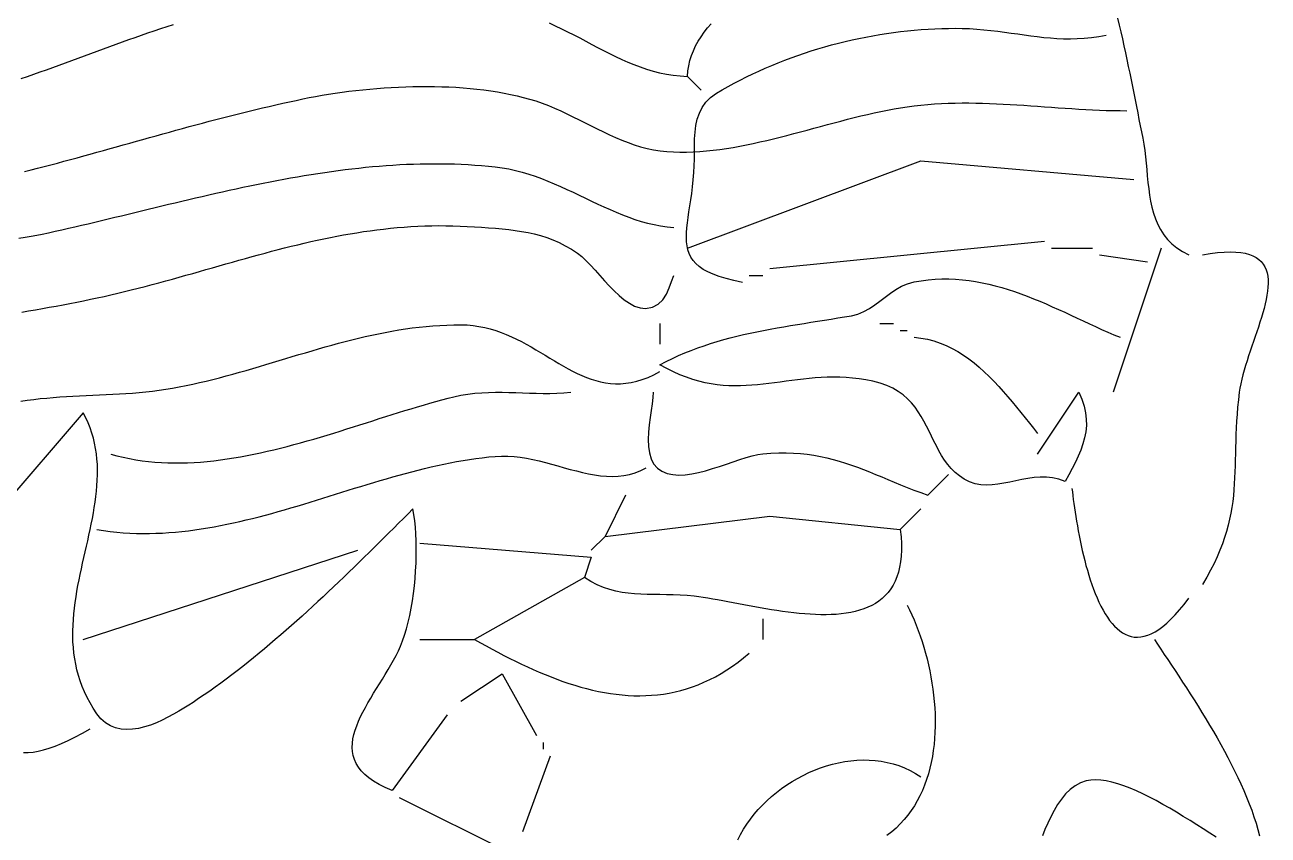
# Model space of a CAD drawing. Header units: millimetres. Extents: x 17 to 1517, y 15 to 1503.
# Drawn here: x 1058.5 to 1239.6, y 678.5 to 796.5 of the extents above; entities that cross this region are included whole.
import ezdxf

# ---------------------------------------------------------------- set-up
doc = ezdxf.new("R2010")
doc.units = ezdxf.units.MM
doc.layers.add('0_0_0', color=3, linetype='Continuous')

msp = doc.modelspace()

# ---------------------------------------------------------------- linework, layer by layer
at = {"layer": '0_0_0'}
for points in [[(1134.8388, 796.7872), (1135.7544, 796.3736), (1136.6577, 795.9435), (1137.5506, 795.5002), (1138.435, 795.0471), (1139.3127, 794.5875), (1140.1855, 794.1248), (1141.0553, 793.6621), (1141.9239, 793.2029), (1142.7932, 792.7505), (1143.6651, 792.3082), (1144.5414, 791.8794), (1145.4239, 791.4673), (1146.3146, 791.0753), (1147.2151, 790.7067), (1148.1275, 790.3649), (1149.0535, 790.0531), (1149.9951, 789.7747), (1150.9539, 789.533), (1151.932, 789.3314), (1152.9311, 789.1731), (1153.9532, 789.0615), (1155, 789), (1155.0707, 789.781), (1155.1951, 790.545), (1155.3714, 791.292), (1155.5981, 792.0219), (1155.8735, 792.735), (1156.196, 793.4311), (1156.5639, 794.1104), (1156.9756, 794.7729), (1157.4295, 795.4187), (1157.924, 796.0477), (1158.4573, 796.66)], [(1217.645, 797.482), (1217.8844, 796.4733), (1218.1181, 795.4649), (1218.3465, 794.4576), (1218.5698, 793.4522), (1218.7883, 792.4493), (1219.0022, 791.4499), (1219.2117, 790.4546), (1219.4173, 789.4642), (1219.619, 788.4795), (1219.8172, 787.5013), (1220.0121, 786.5302), (1220.204, 785.5672), (1220.3931, 784.613), (1220.5797, 783.6682), (1220.764, 782.7338), (1220.9464, 781.8104), (1221.127, 780.8989), (1221.3062, 780), (1221.4656, 779.1108), (1221.5966, 778.2047), (1221.7063, 777.2857), (1221.8017, 776.3576), (1221.8897, 775.4244), (1221.9773, 774.49), (1222.0715, 773.5583), (1222.1794, 772.6332), (1222.3078, 771.7188), (1222.4638, 770.8188), (1222.6544, 769.9373), (1222.8866, 769.0781), (1223.1673, 768.2453), (1223.5036, 767.4426), (1223.9024, 766.6741), (1224.3707, 765.9437), (1224.9156, 765.2552), (1225.5439, 764.6127), (1226.2628, 764.02), (1227.0791, 763.4811), (1228, 763)], [(1057.9472, 788.6833), (1058.8747, 788.9987), (1059.8013, 789.3186), (1060.727, 789.6425), (1061.6521, 789.97), (1062.5766, 790.3006), (1063.5005, 790.6338), (1064.424, 790.9693), (1065.3471, 791.3066), (1066.27, 791.6451), (1067.1926, 791.9845), (1068.1152, 792.3242), (1069.0378, 792.6639), (1069.9605, 793.003), (1070.8834, 793.3412), (1071.8065, 793.6779), (1072.73, 794.0126), (1073.6539, 794.3451), (1074.5784, 794.6747), (1075.5034, 795.001), (1076.4292, 795.3236), (1077.3558, 795.642), (1078.2833, 795.9558), (1079.2117, 796.2645), (1080.1413, 796.5676)], [(1163, 759), (1161.7497, 759.2596), (1160.6272, 759.5406), (1159.6262, 759.8439), (1158.7406, 760.1704), (1157.9642, 760.521), (1157.2908, 760.8965), (1156.7142, 761.2978), (1156.2283, 761.7259), (1155.8269, 762.1815), (1155.5038, 762.6655), (1155.2529, 763.179), (1155.0679, 763.7226), (1154.9427, 764.2974), (1154.8711, 764.9041), (1154.8469, 765.5437), (1154.864, 766.217), (1154.9162, 766.925), (1154.9972, 767.6685), (1155.101, 768.4483), (1155.2214, 769.2654), (1155.3521, 770.1207), (1155.487, 771.015), (1155.6199, 771.9492), (1155.7447, 772.9241), (1155.8551, 773.9408), (1155.9451, 775), (1155.9906, 775.9522), (1156.0046, 776.9283), (1156.005, 777.9186), (1156.0099, 778.9138), (1156.0372, 779.9044), (1156.1051, 780.881), (1156.2315, 781.834), (1156.4345, 782.7541), (1156.732, 783.6318), (1157.1421, 784.4575), (1157.6829, 785.222), (1158.3722, 785.9157), (1159.2283, 786.5292), (1160.0779, 787.0316), (1160.9398, 787.5215), (1161.8133, 787.9987), (1162.698, 788.4631), (1163.5934, 788.9146), (1164.499, 789.3532), (1165.4143, 789.7787), (1166.3389, 790.191), (1167.2723, 790.59), (1168.2139, 790.9757), (1169.1633, 791.3479), (1170.1201, 791.7065), (1171.0837, 792.0515), (1172.0536, 792.3828), (1173.0294, 792.7002), (1174.0105, 793.0036), (1174.9966, 793.293), (1175.9871, 793.5683), (1176.9815, 793.8294), (1177.9793, 794.0761), (1178.9801, 794.3084), (1179.9833, 794.5262), (1180.9886, 794.7293), (1181.9953, 794.9177), (1183.0031, 795.0914), (1184.0114, 795.2501), (1185.0198, 795.3938), (1186.0277, 795.5224), (1187.0348, 795.6358), (1188.0404, 795.7339), (1189.0441, 795.8167), (1190.0455, 795.8839), (1191.044, 795.9356), (1192.0392, 795.9716), (1193.0306, 795.9918), (1194.0177, 795.9961), (1195, 795.9845), (1196.089, 795.9477), (1197.1506, 795.8843), (1198.1878, 795.7985), (1199.2034, 795.6941), (1200.2004, 795.5752), (1201.1816, 795.446), (1202.1501, 795.3103), (1203.1087, 795.1723), (1204.0604, 795.0359), (1205.008, 794.9053), (1205.9544, 794.7844), (1206.9027, 794.6774), (1207.8557, 794.5881), (1208.8164, 794.5207), (1209.7876, 794.4792), (1210.7723, 794.4676), (1211.7733, 794.49), (1212.7937, 794.5504), (1213.8363, 794.6528), (1214.9041, 794.8013), (1216, 795)], [(1155, 789), (1157, 787)], [(1058.4362, 775.1323), (1059.3977, 775.3763), (1060.3587, 775.6233), (1061.3191, 775.8731), (1062.2791, 776.1255), (1063.2387, 776.3803), (1064.198, 776.6372), (1065.157, 776.8962), (1066.1158, 777.157), (1067.0745, 777.4193), (1068.033, 777.6831), (1068.9915, 777.9482), (1069.95, 778.2142), (1070.9086, 778.4811), (1071.8674, 778.7486), (1072.8263, 779.0166), (1073.7854, 779.2849), (1074.7449, 779.5532), (1075.7048, 779.8214), (1076.665, 780.0892), (1077.6258, 780.3565), (1078.587, 780.6232), (1079.5489, 780.8889), (1080.5114, 781.1535), (1081.4746, 781.4168), (1082.4386, 781.6786), (1083.4035, 781.9388), (1084.3692, 782.197), (1085.3358, 782.4533), (1086.3035, 782.7072), (1087.2722, 782.9587), (1088.242, 783.2075), (1089.213, 783.4535), (1090.1852, 783.6965), (1091.1587, 783.9362), (1092.1335, 784.1725), (1093.1098, 784.4052), (1094.0875, 784.634), (1095.0667, 784.8589), (1096.0475, 785.0795), (1097.03, 785.2958), (1098.0141, 785.5075), (1099, 785.7144), (1099.9113, 785.8976), (1100.8399, 786.0731), (1101.7844, 786.2405), (1102.7439, 786.3995), (1103.7172, 786.5497), (1104.7032, 786.6907), (1105.7007, 786.8221), (1106.7086, 786.9437), (1107.7258, 787.055), (1108.7512, 787.1556), (1109.7836, 787.2453), (1110.8219, 787.3236), (1111.865, 787.3902), (1112.9118, 787.4447), (1113.9611, 787.4867), (1115.0118, 787.516), (1116.0628, 787.532), (1117.113, 787.5345), (1118.1612, 787.5231), (1119.2064, 787.4974), (1120.2473, 787.4571), (1121.2829, 787.4018), (1122.312, 787.3311), (1123.3335, 787.2447), (1124.3463, 787.1422), (1125.3493, 787.0232), (1126.3413, 786.8874), (1127.3212, 786.7344), (1128.2879, 786.5639), (1129.2402, 786.3754), (1130.1771, 786.1687), (1131.0974, 785.9433), (1132, 785.699), (1132.9254, 785.4149), (1133.8417, 785.095), (1134.7499, 784.7436), (1135.6512, 784.3652), (1136.5467, 783.9644), (1137.4377, 783.5455), (1138.3251, 783.1132), (1139.2103, 782.6718), (1140.0943, 782.2258), (1140.9782, 781.7798), (1141.8633, 781.3382), (1142.7506, 780.9055), (1143.6413, 780.4861), (1144.5366, 780.0847), (1145.4376, 779.7056), (1146.3454, 779.3533), (1147.2612, 779.0323), (1148.1861, 778.7471), (1149.1213, 778.5022), (1150.0679, 778.302), (1151.0271, 778.1511), (1152, 778.054), (1152.9533, 778.0019), (1153.9098, 777.9785), (1154.8692, 777.9824), (1155.8314, 778.0123), (1156.7962, 778.0667), (1157.7633, 778.1445), (1158.7327, 778.2441), (1159.7041, 778.3642), (1160.6774, 778.5035), (1161.6524, 778.6607), (1162.6288, 778.8343), (1163.6066, 779.0231), (1164.5855, 779.2256), (1165.5653, 779.4406), (1166.546, 779.6666), (1167.5272, 779.9023), (1168.5089, 780.1464), (1169.4908, 780.3975), (1170.4727, 780.6542), (1171.4545, 780.9152), (1172.4361, 781.1792), (1173.4171, 781.4448), (1174.3975, 781.7106), (1175.377, 781.9753), (1176.3555, 782.2375), (1177.3328, 782.4959), (1178.3087, 782.7491), (1179.2831, 782.9957), (1180.2557, 783.2345), (1181.2264, 783.4641), (1182.1949, 783.6831), (1183.1612, 783.8901), (1184.1251, 784.0838), (1185.0862, 784.2629), (1186.0446, 784.4259), (1187, 784.5717), (1187.9975, 784.704), (1188.9955, 784.8163), (1189.9939, 784.9094), (1190.9926, 784.9844), (1191.9917, 785.0425), (1192.9911, 785.0845), (1193.9908, 785.1117), (1194.9907, 785.125), (1195.9908, 785.1254), (1196.9912, 785.1141), (1197.9918, 785.092), (1198.9925, 785.0602), (1199.9933, 785.0197), (1200.9942, 784.9717), (1201.9953, 784.9171), (1202.9964, 784.857), (1203.9975, 784.7925), (1204.9986, 784.7245), (1205.9996, 784.6542), (1207.0007, 784.5825), (1208.0016, 784.5105), (1209.0025, 784.4394), (1210.0032, 784.37), (1211.0038, 784.3035), (1212.0042, 784.2409), (1213.0044, 784.1832), (1214.0044, 784.1316), (1215.0041, 784.087), (1216.0036, 784.0505), (1217.0027, 784.0231), (1218.0015, 784.0059), (1219, 784)], [(1057.6318, 765.4412), (1058.5438, 765.5749), (1059.4125, 765.7138), (1060.2328, 765.8597), (1061, 766.0146), (1061.9563, 766.2233), (1062.9143, 766.4358), (1063.8739, 766.6517), (1064.8351, 766.8709), (1065.7977, 767.093), (1066.7619, 767.3177), (1067.7274, 767.5449), (1068.6944, 767.7742), (1069.6628, 768.0055), (1070.6325, 768.2384), (1071.6035, 768.4727), (1072.5758, 768.7081), (1073.5493, 768.9444), (1074.524, 769.1813), (1075.4999, 769.4185), (1076.4769, 769.6559), (1077.4551, 769.893), (1078.4343, 770.1298), (1079.4145, 770.3659), (1080.3957, 770.601), (1081.3779, 770.8349), (1082.361, 771.0674), (1083.345, 771.2982), (1084.3298, 771.5269), (1085.3155, 771.7535), (1086.302, 771.9776), (1087.2892, 772.1989), (1088.2771, 772.4172), (1089.2658, 772.6322), (1090.2551, 772.8437), (1091.2449, 773.0514), (1092.2354, 773.2551), (1093.2264, 773.4545), (1094.218, 773.6493), (1095.21, 773.8393), (1096.2024, 774.0242), (1097.1953, 774.2037), (1098.1885, 774.3777), (1099.1821, 774.5458), (1100.176, 774.7079), (1101.1702, 774.8635), (1102.1646, 775.0125), (1103.1591, 775.1546), (1104.1539, 775.2896), (1105.1488, 775.4172), (1106.1438, 775.5371), (1107.1388, 775.649), (1108.1339, 775.7528), (1109.129, 775.8482), (1110.124, 775.9348), (1111.119, 776.0125), (1112.1138, 776.081), (1113.1085, 776.14), (1114.1031, 776.1893), (1115.0974, 776.2285), (1116.0914, 776.2576), (1117.0852, 776.2761), (1118.0787, 776.2838), (1119.0718, 776.2805), (1120.0645, 776.266), (1121.0569, 776.2399), (1122.0487, 776.2019), (1123.0401, 776.152), (1124.0309, 776.0897), (1125.0212, 776.0148), (1126.0109, 775.9271), (1127, 775.8263), (1128.0019, 775.6936), (1128.9904, 775.5171), (1129.9663, 775.3004), (1130.9305, 775.0469), (1131.8841, 774.7602), (1132.8278, 774.4436), (1133.7626, 774.1008), (1134.6896, 773.7351), (1135.6095, 773.3501), (1136.5234, 772.9492), (1137.4322, 772.536), (1138.3368, 772.1139), (1139.2381, 771.6865), (1140.1371, 771.2571), (1141.0346, 770.8293), (1141.9317, 770.4066), (1142.8293, 769.9925), (1143.7283, 769.5904), (1144.6296, 769.2039), (1145.5341, 768.8364), (1146.4429, 768.4914), (1147.3568, 768.1724), (1148.2767, 767.883), (1149.2037, 767.6264), (1150.1385, 767.4064), (1151.0822, 767.2263), (1152.0357, 767.0897), (1153, 767)], [(1155, 764), (1189, 776.6752), (1220, 774)], [(1058.0489, 754.6708), (1059.0524, 754.8421), (1060.0554, 755.0158), (1061.0578, 755.1922), (1062.0596, 755.3717), (1063.0606, 755.5547), (1064.0608, 755.7414), (1065.0601, 755.9323), (1066.0584, 756.1277), (1067.0557, 756.3279), (1068.0518, 756.5334), (1069.0466, 756.7443), (1070.0402, 756.9612), (1071.0324, 757.1844), (1072.0232, 757.4142), (1073.0124, 757.6509), (1074, 757.895), (1075.0142, 758.1524), (1076.0226, 758.4136), (1077.0255, 758.678), (1078.023, 758.9453), (1079.0155, 759.215), (1080.0033, 759.4867), (1080.9866, 759.76), (1081.9656, 760.0345), (1082.9408, 760.3098), (1083.9123, 760.5855), (1084.8805, 760.8611), (1085.8455, 761.1363), (1086.8077, 761.4105), (1087.7674, 761.6835), (1088.7248, 761.9548), (1089.6802, 762.2239), (1090.6339, 762.4906), (1091.5861, 762.7542), (1092.5372, 763.0145), (1093.4873, 763.271), (1094.4369, 763.5234), (1095.3861, 763.7711), (1096.3352, 764.0138), (1097.2845, 764.2511), (1098.2343, 764.4825), (1099.1849, 764.7076), (1100.1365, 764.9261), (1101.0894, 765.1375), (1102.0439, 765.3414), (1103.0002, 765.5374), (1103.9587, 765.725), (1104.9196, 765.9039), (1105.8832, 766.0736), (1106.8497, 766.2337), (1107.8195, 766.3839), (1108.7927, 766.5236), (1109.7698, 766.6525), (1110.7509, 766.7702), (1111.7363, 766.8763), (1112.7264, 766.9702), (1113.7213, 767.0517), (1114.7214, 767.1204), (1115.727, 767.1757), (1116.7382, 767.2172), (1117.7554, 767.2447), (1118.7789, 767.2576), (1119.809, 767.2556), (1120.8458, 767.2381), (1121.8897, 767.2049), (1122.941, 767.1555), (1124, 767.0895), (1125.0274, 767.0185), (1126.0364, 766.9479), (1127.0285, 766.8725), (1128.0048, 766.7876), (1128.9668, 766.6883), (1129.9158, 766.5695), (1130.8531, 766.4264), (1131.7801, 766.2542), (1132.6981, 766.0478), (1133.6084, 765.8023), (1134.5125, 765.513), (1135.4116, 765.1748), (1136.3071, 764.7828), (1137.2003, 764.3322), (1138.0926, 763.818), (1138.9853, 763.2353), (1139.6137, 762.7461), (1140.2518, 762.1571), (1140.9001, 761.49), (1141.5595, 760.7664), (1142.2305, 760.0082), (1142.9139, 759.237), (1143.6102, 758.4744), (1144.3203, 757.7424), (1145.0447, 757.0624), (1145.7841, 756.4564), (1146.5393, 755.9459), (1147.3108, 755.5527), (1148.0994, 755.2986), (1148.9058, 755.2052), (1149.9256, 755.3631), (1150.7492, 755.8085), (1151.4072, 756.4743), (1151.9305, 757.2934), (1152.3499, 758.1987), (1152.6961, 759.1232), (1153, 760)], [(1167, 761), (1207, 765)], [(1208, 764), (1214, 764)], [(1215, 763), (1222, 762)], [(1224, 764), (1217, 743)], [(1230, 763), (1231.1366, 763.1899), (1232.1872, 763.3246), (1233.1546, 763.4056), (1234.0416, 763.4348), (1234.8508, 763.4139), (1235.5852, 763.3447), (1236.2474, 763.229), (1236.8402, 763.0685), (1237.3664, 762.865), (1237.8288, 762.6203), (1238.23, 762.3362), (1238.573, 762.0143), (1238.8604, 761.6566), (1239.095, 761.2647), (1239.2796, 760.8404), (1239.4169, 760.3856), (1239.5097, 759.9019), (1239.5608, 759.3911), (1239.573, 758.855), (1239.5489, 758.2954), (1239.4914, 757.714), (1239.4033, 757.1127), (1239.2873, 756.4931), (1239.1461, 755.8571), (1238.9826, 755.2064), (1238.7995, 754.5428), (1238.5996, 753.868), (1238.3856, 753.1839), (1238.1603, 752.4921), (1237.9264, 751.7945), (1237.6868, 751.0929), (1237.4442, 750.389), (1237.2014, 749.6845), (1236.9611, 748.9813), (1236.7261, 748.281), (1236.4991, 747.5856), (1236.283, 746.8967), (1236.0805, 746.2161), (1235.8944, 745.5456), (1235.7274, 744.887), (1235.5822, 744.242), (1235.4618, 743.6124), (1235.3688, 743), (1235.2369, 741.901), (1235.129, 740.8328), (1235.0423, 739.7933), (1234.9737, 738.7803), (1234.9205, 737.7919), (1234.8796, 736.8258), (1234.8481, 735.8802), (1234.8231, 734.9529), (1234.8017, 734.0418), (1234.7809, 733.1449), (1234.7579, 732.2601), (1234.7296, 731.3853), (1234.6933, 730.5186), (1234.6459, 729.6577), (1234.5845, 728.8006), (1234.5063, 727.9454), (1234.4082, 727.0898), (1234.2874, 726.2319), (1234.141, 725.3695), (1233.9659, 724.5007), (1233.7594, 723.6233), (1233.5184, 722.7352), (1233.24, 721.8345), (1232.9214, 720.9189), (1232.5596, 719.9866), (1232.1516, 719.0353), (1231.6946, 718.0631), (1231.1856, 717.0678), (1230.6217, 716.0475), (1230, 715)], [(1206, 734), (1212, 743), (1212.4461, 741.9745), (1212.7713, 740.9823), (1212.9833, 740.0188), (1213.0895, 739.0794), (1213.0975, 738.1594), (1213.0149, 737.2544), (1212.8493, 736.3597), (1212.6081, 735.4707), (1212.2991, 734.5829), (1211.9297, 733.6915), (1211.5075, 732.7922), (1211.0401, 731.8802), (1210.5351, 730.951), (1210, 730), (1209.0938, 730.3317), (1208.1887, 730.5382), (1207.2852, 730.6366), (1206.3845, 730.6442), (1205.4873, 730.5783), (1204.5945, 730.4561), (1203.707, 730.2948), (1202.8257, 730.1118), (1201.9515, 729.9243), (1201.0852, 729.7495), (1200.2277, 729.6048), (1199.3799, 729.5073), (1198.5427, 729.4744), (1197.7169, 729.5233), (1196.9034, 729.6712), (1196.1032, 729.9354), (1195.3171, 730.3333), (1194.619, 730.8037), (1193.9908, 731.3231), (1193.4246, 731.8862), (1192.9126, 732.4879), (1192.4469, 733.1229), (1192.0197, 733.7861), (1191.6232, 734.4722), (1191.2496, 735.1761), (1190.8911, 735.8925), (1190.5398, 736.6162), (1190.1879, 737.342), (1189.8276, 738.0647), (1189.451, 738.7791), (1189.0504, 739.48), (1188.6179, 740.1623), (1188.1457, 740.8206), (1187.626, 741.4498), (1187.0509, 742.0447), (1186.4126, 742.6), (1185.7034, 743.1106), (1184.9153, 743.5713), (1184.0406, 743.9769), (1183.0714, 744.3221), (1182, 744.6018), (1181.0007, 744.7989), (1180.0209, 744.9525), (1179.0593, 745.066), (1178.1149, 745.1426), (1177.1864, 745.1856), (1176.2727, 745.1982), (1175.3726, 745.1836), (1174.485, 745.1452), (1173.6087, 745.0862), (1172.7425, 745.0098), (1171.8854, 744.9194), (1171.0361, 744.8181), (1170.1934, 744.7093), (1169.3563, 744.5961), (1168.5235, 744.4819), (1167.694, 744.37), (1166.8665, 744.2635), (1166.0398, 744.1657), (1165.2129, 744.08), (1164.3846, 744.0095), (1163.5537, 743.9575), (1162.719, 743.9273), (1161.8794, 743.9222), (1161.0338, 743.9453), (1160.1809, 744), (1159.3197, 744.0895), (1158.4489, 744.2171), (1157.5674, 744.386), (1156.674, 744.5996), (1155.7676, 744.861), (1154.8471, 745.1735), (1153.9112, 745.5404), (1152.9588, 745.9649), (1151.9888, 746.4504), (1151, 747), (1151.8961, 747.4704), (1152.8003, 747.9144), (1153.7121, 748.3332), (1154.6313, 748.7279), (1155.5573, 749.0996), (1156.4899, 749.4496), (1157.4286, 749.779), (1158.373, 750.0889), (1159.3229, 750.3805), (1160.2778, 750.655), (1161.2373, 750.9134), (1162.2011, 751.157), (1163.1687, 751.3869), (1164.1399, 751.6043), (1165.1142, 751.8103), (1166.0912, 752.0061), (1167.0706, 752.1928), (1168.052, 752.3716), (1169.035, 752.5436), (1170.0193, 752.7101), (1171.0044, 752.872), (1171.99, 753.0308), (1172.9757, 753.1873), (1173.9611, 753.3429), (1174.9459, 753.4987), (1175.9296, 753.6558), (1176.912, 753.8153), (1177.8926, 753.9785), (1178.871, 754.1466), (1179.8123, 754.3865), (1180.6843, 754.7462), (1181.5027, 755.1994), (1182.2832, 755.72), (1183.0415, 756.2821), (1183.7933, 756.8594), (1184.5543, 757.4258), (1185.3403, 757.9554), (1186.1668, 758.4219), (1187.0497, 758.7994), (1188.0046, 759.0617), (1189.035, 759.2408), (1190.0562, 759.3722), (1191.0686, 759.4579), (1192.0725, 759.5), (1193.0682, 759.5003), (1194.056, 759.4609), (1195.0362, 759.3838), (1196.0091, 759.2709), (1196.9751, 759.1242), (1197.9344, 758.9458), (1198.8874, 758.7375), (1199.8345, 758.5015), (1200.7758, 758.2396), (1201.7118, 757.9539), (1202.6427, 757.6463), (1203.5688, 757.3189), (1204.4906, 756.9736), (1205.4082, 756.6124), (1206.322, 756.2373), (1207.2324, 755.8503), (1208.1396, 755.4534), (1209.0439, 755.0485), (1209.9457, 754.6377), (1210.8453, 754.2229), (1211.743, 753.8061), (1212.6391, 753.3893), (1213.5339, 752.9745), (1214.4278, 752.5637), (1215.321, 752.1589), (1216.2139, 751.762), (1217.1068, 751.375), (1218, 751)], [(1164, 760), (1166, 760)], [(1057.9122, 741.6963), (1058.8508, 741.8362), (1059.7929, 741.9586), (1060.7384, 742.0651), (1061.6868, 742.1576), (1062.6382, 742.2377), (1063.5921, 742.3074), (1064.5485, 742.3683), (1065.507, 742.4222), (1066.4675, 742.4709), (1067.4298, 742.5161), (1068.3936, 742.5596), (1069.3587, 742.6033), (1070.3249, 742.6488), (1071.292, 742.6979), (1072.2598, 742.7524), (1073.228, 742.814), (1074.1965, 742.8846), (1075.165, 742.9659), (1076.1332, 743.0597), (1077.1011, 743.1677), (1078.0683, 743.2917), (1079.0347, 743.4335), (1080, 743.5949), (1080.9894, 743.778), (1081.9755, 743.9741), (1082.9582, 744.1823), (1083.9379, 744.4017), (1084.9147, 744.6315), (1085.8889, 744.871), (1086.8606, 745.1191), (1087.8301, 745.3752), (1088.7976, 745.6383), (1089.7633, 745.9076), (1090.7275, 746.1824), (1091.6902, 746.4617), (1092.6518, 746.7447), (1093.6124, 747.0307), (1094.5723, 747.3187), (1095.5316, 747.6078), (1096.4906, 747.8974), (1097.4495, 748.1865), (1098.4085, 748.4743), (1099.3678, 748.76), (1100.3276, 749.0428), (1101.2881, 749.3217), (1102.2496, 749.596), (1103.2122, 749.8648), (1104.1762, 750.1273), (1105.1417, 750.3826), (1106.1091, 750.63), (1107.0784, 750.8686), (1108.0499, 751.0975), (1109.0238, 751.3159), (1110.0004, 751.523), (1110.9797, 751.7179), (1111.9621, 751.8998), (1112.9478, 752.0679), (1113.937, 752.2213), (1114.9298, 752.3592), (1115.9264, 752.4807), (1116.9272, 752.5851), (1117.9323, 752.6715), (1118.9419, 752.739), (1119.9563, 752.7868), (1120.9755, 752.8141), (1122, 752.8201), (1122.9025, 752.7902), (1123.781, 752.7119), (1124.637, 752.5885), (1125.4715, 752.4231), (1126.2859, 752.2192), (1127.0814, 751.9801), (1127.8593, 751.709), (1128.6208, 751.4094), (1129.3673, 751.0844), (1130.0999, 750.7375), (1130.8199, 750.3718), (1131.5286, 749.9908), (1132.2273, 749.5978), (1132.9172, 749.196), (1133.5996, 748.7888), (1134.2757, 748.3795), (1134.9469, 747.9713), (1135.6142, 747.5677), (1136.2791, 747.1719), (1136.9428, 746.7873), (1137.6066, 746.4171), (1138.2716, 746.0646), (1138.9392, 745.7333), (1139.6107, 745.4263), (1140.2872, 745.147), (1140.9701, 744.8987), (1141.6606, 744.6847), (1142.36, 744.5084), (1143.0695, 744.373), (1143.7904, 744.2819), (1144.524, 744.2383), (1145.2715, 744.2457), (1146.0342, 744.3072), (1146.8134, 744.4262), (1147.6102, 744.6061), (1148.426, 744.8501), (1149.2621, 745.1615), (1150.1196, 745.5437), (1151, 746)], [(1151, 753), (1151, 750)], [(1183, 753), (1185, 753)], [(1186, 752), (1187, 752)], [(1188, 751), (1188.996, 750.8884), (1189.9623, 750.7087), (1190.8998, 750.4647), (1191.8098, 750.1598), (1192.6934, 749.798), (1193.5518, 749.3828), (1194.3861, 748.9179), (1195.1975, 748.4071), (1195.9871, 747.8541), (1196.756, 747.2625), (1197.5055, 746.636), (1198.2367, 745.9783), (1198.9506, 745.2932), (1199.6486, 744.5843), (1200.3317, 743.8553), (1201.001, 743.1099), (1201.6578, 742.3518), (1202.3032, 741.5847), (1202.9382, 740.8123), (1203.5642, 740.0383), (1204.1822, 739.2663), (1204.7934, 738.5002), (1205.3989, 737.7435), (1206, 737)], [(1071, 734), (1071.906, 733.7484), (1072.8177, 733.5258), (1073.7347, 733.3316), (1074.6568, 733.1648), (1075.5837, 733.0248), (1076.5152, 732.9107), (1077.451, 732.8217), (1078.391, 732.7571), (1079.3348, 732.716), (1080.2823, 732.6977), (1081.2331, 732.7015), (1082.1871, 732.7264), (1083.144, 732.7718), (1084.1035, 732.8368), (1085.0654, 732.9207), (1086.0295, 733.0226), (1086.9955, 733.1419), (1087.9632, 733.2777), (1088.9323, 733.4291), (1089.9026, 733.5956), (1090.8739, 733.7762), (1091.8459, 733.9701), (1092.8183, 734.1766), (1093.7909, 734.395), (1094.7636, 734.6243), (1095.7359, 734.8639), (1096.7078, 735.113), (1097.6788, 735.3707), (1098.6489, 735.6363), (1099.6178, 735.9089), (1100.5852, 736.1879), (1101.5508, 736.4724), (1102.5145, 736.7617), (1103.4759, 737.0549), (1104.435, 737.3513), (1105.3913, 737.65), (1106.3446, 737.9504), (1107.2948, 738.2516), (1108.2416, 738.5528), (1109.1846, 738.8532), (1110.1238, 739.1522), (1111.0588, 739.4488), (1111.9894, 739.7423), (1112.9154, 740.0319), (1113.8365, 740.3168), (1114.7524, 740.5963), (1115.663, 740.8696), (1116.5679, 741.1358), (1117.467, 741.3942), (1118.36, 741.644), (1119.2467, 741.8844), (1120.1267, 742.1146), (1121, 742.334), (1122.016, 742.556), (1123.0262, 742.7257), (1124.0312, 742.8488), (1125.0319, 742.9313), (1126.0291, 742.9791), (1127.0235, 742.9981), (1128.0159, 742.9943), (1129.007, 742.9735), (1129.9977, 742.9417), (1130.9887, 742.9047), (1131.9809, 742.8686), (1132.9748, 742.8392), (1133.9715, 742.8224), (1134.9715, 742.8242), (1135.9758, 742.8504), (1136.985, 742.907), (1138, 743)], [(1150, 743), (1149.9517, 742.2139), (1149.8509, 741.3221), (1149.7189, 740.3488), (1149.5767, 739.3186), (1149.4457, 738.2557), (1149.3469, 737.1846), (1149.3015, 736.1297), (1149.3308, 735.1153), (1149.4559, 734.1659), (1149.698, 733.3058), (1150.0783, 732.5595), (1150.618, 731.9514), (1151.2926, 731.4933), (1152.0443, 731.1822), (1152.8635, 731.0033), (1153.7404, 730.9415), (1154.6654, 730.9822), (1155.6288, 731.1104), (1156.621, 731.3112), (1157.6323, 731.5698), (1158.6531, 731.8713), (1159.6736, 732.2009), (1160.6843, 732.5437), (1161.6754, 732.8849), (1162.6374, 733.2095), (1163.5605, 733.5027), (1164.435, 733.7497), (1165.2514, 733.9356), (1166, 734.0455), (1167.1654, 734.1344), (1168.2907, 734.1795), (1169.379, 734.1827), (1170.4331, 734.1463), (1171.4562, 734.0724), (1172.4512, 733.9631), (1173.4212, 733.8206), (1174.3689, 733.647), (1175.2976, 733.4443), (1176.2102, 733.2148), (1177.1096, 732.9606), (1177.9989, 732.6838), (1178.8811, 732.3865), (1179.7591, 732.0709), (1180.636, 731.7392), (1181.5147, 731.3933), (1182.3983, 731.0356), (1183.2896, 730.668), (1184.1918, 730.2928), (1185.1078, 729.912), (1186.0407, 729.5279), (1186.9933, 729.1425), (1187.9687, 728.7579), (1188.9699, 728.3764), (1190, 728), (1191, 729), (1192, 730), (1193, 731)], [(1120, 696), (1112, 685), (1110.9873, 685.4292), (1110.0853, 685.8781), (1109.2895, 686.3456), (1108.5954, 686.8311), (1107.9986, 687.3339), (1107.4948, 687.8531), (1107.0796, 688.3881), (1106.7484, 688.938), (1106.4969, 689.5021), (1106.3208, 690.0796), (1106.2155, 690.6698), (1106.1766, 691.2719), (1106.1998, 691.8852), (1106.2807, 692.5089), (1106.4147, 693.1423), (1106.5976, 693.7845), (1106.8249, 694.4348), (1107.0921, 695.0926), (1107.3949, 695.7569), (1107.7289, 696.4271), (1108.0896, 697.1024), (1108.4726, 697.782), (1108.8736, 698.4652), (1109.288, 699.1513), (1109.7116, 699.8394), (1110.1398, 700.5288), (1110.5683, 701.2187), (1110.9926, 701.9084), (1111.4084, 702.5972), (1111.8112, 703.2842), (1112.1966, 703.9688), (1112.5602, 704.6501), (1112.8976, 705.3274), (1113.2044, 706), (1113.5205, 706.7894), (1113.8143, 707.6412), (1114.0854, 708.5486), (1114.3337, 709.5049), (1114.5589, 710.5034), (1114.7607, 711.5375), (1114.9389, 712.6004), (1115.0933, 713.6855), (1115.2236, 714.7861), (1115.3296, 715.8954), (1115.4111, 717.0068), (1115.4678, 718.1137), (1115.4994, 719.2092), (1115.5058, 720.2868), (1115.4867, 721.3397), (1115.4418, 722.3612), (1115.3709, 723.3447), (1115.2738, 724.2834), (1115.1502, 725.1708), (1115, 726), (1114.3132, 725.3132), (1113.6212, 724.6214), (1112.9241, 723.9251), (1112.2222, 723.2246), (1111.5153, 722.5204), (1110.8038, 721.8129), (1110.0876, 721.1026), (1109.367, 720.3899), (1108.642, 719.6752), (1107.9127, 718.959), (1107.1792, 718.2416), (1106.4417, 717.5237), (1105.7003, 716.8055), (1104.9551, 716.0875), (1104.2061, 715.3702), (1103.4536, 714.6539), (1102.6976, 713.9392), (1101.9382, 713.2264), (1101.1756, 712.516), (1100.4099, 711.8084), (1099.6411, 711.1041), (1098.8695, 710.4035), (1098.095, 709.707), (1097.3178, 709.0151), (1096.5381, 708.3282), (1095.7559, 707.6468), (1094.9714, 706.9712), (1094.1847, 706.3019), (1093.3958, 705.6394), (1092.605, 704.984), (1091.8122, 704.3363), (1091.0177, 703.6966), (1090.2215, 703.0654), (1089.4238, 702.4432), (1088.6247, 701.8303), (1087.8242, 701.2272), (1087.0225, 700.6343), (1086.2197, 700.0521), (1085.416, 699.481), (1084.6113, 698.9214), (1083.806, 698.3738), (1083, 697.8387), (1082.3613, 697.4241), (1081.669, 696.9876), (1080.9301, 696.5403), (1080.1516, 696.0934), (1079.3403, 695.6583), (1078.5033, 695.2462), (1077.6475, 694.8683), (1076.7799, 694.5359), (1075.9074, 694.2603), (1075.037, 694.0525), (1074.1757, 693.924), (1073.3304, 693.886), (1072.5081, 693.9497), (1071.7156, 694.1263), (1070.9601, 694.4272), (1070.2485, 694.8635), (1069.5876, 695.4465), (1068.9846, 696.1875), (1068.4632, 696.9759), (1067.9906, 697.7675), (1067.5649, 698.5622), (1067.1844, 699.3597), (1066.8474, 700.1599), (1066.5521, 700.9626), (1066.2968, 701.7677), (1066.0798, 702.575), (1065.8993, 703.3844), (1065.7536, 704.1956), (1065.6409, 705.0086), (1065.5595, 705.8231), (1065.5077, 706.639), (1065.4837, 707.4561), (1065.4858, 708.2743), (1065.5123, 709.0934), (1065.5613, 709.9132), (1065.6313, 710.7336), (1065.7203, 711.5544), (1065.8268, 712.3755), (1065.9489, 713.1966), (1066.0849, 714.0177), (1066.2331, 714.8385), (1066.3918, 715.6589), (1066.5591, 716.4788), (1066.7334, 717.2979), (1066.9129, 718.1161), (1067.0959, 718.9333), (1067.2807, 719.7492), (1067.4654, 720.5638), (1067.6484, 721.3768), (1067.828, 722.1881), (1068.0023, 722.9975), (1068.1697, 723.8049), (1068.3284, 724.6101), (1068.4767, 725.4129), (1068.6128, 726.2132), (1068.735, 727.0108), (1068.8415, 727.8055), (1068.9307, 728.5972), (1069.0007, 729.3858), (1069.0499, 730.171), (1069.0765, 730.9527), (1069.0788, 731.7307), (1069.0549, 732.5049), (1069.0033, 733.2751), (1068.9221, 734.0411), (1068.8096, 734.8028), (1068.6641, 735.56), (1068.4838, 736.3126), (1068.267, 737.0603), (1068.012, 737.8031), (1067.7169, 738.5407), (1067.3802, 739.2731), (1067, 740), (1055, 726)], [(1069, 723), (1069.9609, 722.8502), (1070.9201, 722.7243), (1071.8776, 722.6213), (1072.8334, 722.5408), (1073.7876, 722.4821), (1074.7402, 722.4445), (1075.6913, 722.4273), (1076.6409, 722.4298), (1077.589, 722.4515), (1078.5358, 722.4917), (1079.4812, 722.5496), (1080.4253, 722.6247), (1081.3682, 722.7163), (1082.3099, 722.8237), (1083.2504, 722.9462), (1084.1898, 723.0833), (1085.1281, 723.2342), (1086.0654, 723.3982), (1087.0017, 723.5749), (1087.9371, 723.7633), (1088.8716, 723.963), (1089.8053, 724.1732), (1090.7382, 724.3934), (1091.6703, 724.6227), (1092.6018, 724.8606), (1093.5326, 725.1065), (1094.4628, 725.3595), (1095.3924, 725.6192), (1096.3216, 725.8848), (1097.2502, 726.1557), (1098.1785, 726.4312), (1099.1064, 726.7107), (1100.0339, 726.9934), (1100.9612, 727.2788), (1101.8882, 727.5661), (1102.8151, 727.8548), (1103.7418, 728.1442), (1104.6684, 728.4335), (1105.595, 728.7222), (1106.5216, 729.0095), (1107.4482, 729.2949), (1108.3749, 729.5777), (1109.3018, 729.8571), (1110.2288, 730.1326), (1111.1561, 730.4035), (1112.0836, 730.6691), (1113.0115, 730.9287), (1113.9397, 731.1818), (1114.8684, 731.4276), (1115.7975, 731.6656), (1116.7271, 731.8949), (1117.6573, 732.115), (1118.5881, 732.3252), (1119.5195, 732.5249), (1120.4517, 732.7134), (1121.3845, 732.89), (1122.3182, 733.054), (1123.2527, 733.2049), (1124.1881, 733.342), (1125.1244, 733.4645), (1126.0617, 733.5719), (1127, 733.6635), (1127.9117, 733.7126), (1128.8251, 733.7025), (1129.7395, 733.6395), (1130.6545, 733.5302), (1131.5693, 733.3811), (1132.4836, 733.1986), (1133.3967, 732.9892), (1134.3081, 732.7594), (1135.2172, 732.5156), (1136.1235, 732.2643), (1137.0264, 732.012), (1137.9253, 731.7652), (1138.8197, 731.5303), (1139.7091, 731.3138), (1140.5929, 731.1223), (1141.4705, 730.9621), (1142.3414, 730.8397), (1143.205, 730.7616), (1144.0608, 730.7344), (1144.9082, 730.7644), (1145.7467, 730.8581), (1146.5756, 731.0221), (1147.3945, 731.2627), (1148.2028, 731.5865), (1149, 732)], [(1146, 728), (1143, 722), (1167, 724.956), (1186, 723), (1186.1067, 721.9481), (1186.1623, 720.9534), (1186.1681, 720.0145), (1186.1257, 719.13), (1186.0365, 718.2986), (1185.9019, 717.5187), (1185.7235, 716.7891), (1185.5027, 716.1083), (1185.241, 715.4749), (1184.9397, 714.8876), (1184.6005, 714.3449), (1184.2247, 713.8454), (1183.8137, 713.3878), (1183.3692, 712.9706), (1182.8925, 712.5924), (1182.3851, 712.2519), (1181.8484, 711.9476), (1181.2839, 711.6782), (1180.6931, 711.4422), (1180.0775, 711.2383), (1179.4384, 711.0651), (1178.7775, 710.9211), (1178.096, 710.8049), (1177.3955, 710.7153), (1176.6775, 710.6507), (1175.9434, 710.6098), (1175.1947, 710.5911), (1174.4328, 710.5933), (1173.6592, 710.615), (1172.8754, 710.6548), (1172.0828, 710.7113), (1171.2828, 710.7831), (1170.4771, 710.8687), (1169.6669, 710.9669), (1168.8538, 711.0761), (1168.0392, 711.1951), (1167.2247, 711.3223), (1166.4116, 711.4564), (1165.6014, 711.5961), (1164.7956, 711.7399), (1163.9956, 711.8863), (1163.2029, 712.0341), (1162.4191, 712.1818), (1161.6454, 712.3281), (1160.8834, 712.4714), (1160.1346, 712.6105), (1159.4004, 712.7439), (1158.6823, 712.8702), (1157.9818, 712.9881), (1157.3002, 713.0961), (1156.6391, 713.1929), (1156, 713.277), (1154.9526, 713.3855), (1153.931, 713.4558), (1152.9325, 713.4968), (1151.9548, 713.5174), (1150.9952, 713.5266), (1150.0514, 713.5333), (1149.1209, 713.5465), (1148.2011, 713.575), (1147.2897, 713.6279), (1146.3841, 713.7141), (1145.4818, 713.8425), (1144.5805, 714.022), (1143.6775, 714.2616), (1142.7704, 714.5703), (1141.8568, 714.957), (1140.9341, 715.4305), (1140, 716), (1124, 707), (1124.847, 706.5215), (1125.6959, 706.0497), (1126.5468, 705.5853), (1127.3994, 705.1292), (1128.2536, 704.6821), (1129.1094, 704.2449), (1129.9665, 703.8184), (1130.8249, 703.4035), (1131.6844, 703.0009), (1132.545, 702.6115), (1133.4064, 702.2361), (1134.2687, 701.8756), (1135.1316, 701.5307), (1135.995, 701.2023), (1136.8589, 700.8912), (1137.723, 700.5982), (1138.5873, 700.3242), (1139.4517, 700.07), (1140.316, 699.8363), (1141.1802, 699.6241), (1142.044, 699.4341), (1142.9074, 699.2672), (1143.7703, 699.1241), (1144.6324, 699.0058), (1145.4938, 698.9131), (1146.3543, 698.8466), (1147.2138, 698.8074), (1148.072, 698.7962), (1148.9291, 698.8138), (1149.7847, 698.8611), (1150.6388, 698.9388), (1151.4913, 699.0479), (1152.342, 699.1891), (1153.1908, 699.3632), (1154.0377, 699.5711), (1154.8824, 699.8136), (1155.7249, 700.0915), (1156.565, 700.4057), (1157.4027, 700.7569), (1158.2377, 701.146), (1159.07, 701.5738), (1159.8995, 702.0412), (1160.726, 702.5489), (1161.5494, 703.0979), (1162.3696, 703.6888), (1163.1865, 704.3225), (1164, 705)], [(1211, 729), (1211.0585, 728.4899), (1211.1238, 727.95), (1211.196, 727.3826), (1211.2753, 726.7898), (1211.362, 726.174), (1211.4563, 725.5372), (1211.5582, 724.8817), (1211.6681, 724.2098), (1211.7861, 723.5237), (1211.9125, 722.8256), (1212.0473, 722.1177), (1212.1909, 721.4022), (1212.3433, 720.6814), (1212.5049, 719.9575), (1212.6758, 719.2327), (1212.8561, 718.5093), (1213.0462, 717.7894), (1213.2461, 717.0753), (1213.4562, 716.3692), (1213.6765, 715.6733), (1213.9073, 714.9899), (1214.1488, 714.3211), (1214.4011, 713.6693), (1214.6645, 713.0366), (1214.9392, 712.4252), (1215.2253, 711.8374), (1215.5231, 711.2754), (1215.8327, 710.7414), (1216.1544, 710.2376), (1216.4884, 709.7664), (1216.8347, 709.3297), (1217.1938, 708.9301), (1217.5656, 708.5695), (1217.9505, 708.2503), (1218.3486, 707.9747), (1218.7601, 707.7448), (1219.1853, 707.563), (1219.6242, 707.4315), (1220.0772, 707.3524), (1220.5444, 707.328), (1221.0259, 707.3606), (1221.5221, 707.4522), (1222.0331, 707.6053), (1222.5591, 707.8219), (1223.1003, 708.1044), (1223.6568, 708.4549), (1224.2289, 708.8756), (1224.8168, 709.3688), (1225.4207, 709.9367), (1226.0408, 710.5816), (1226.6772, 711.3056), (1227.3302, 712.111), (1228, 713)], [(1189, 726), (1186, 723)], [(1116, 721), (1141, 719), (1140, 716)], [(1143, 722), (1141, 720)], [(1067, 707), (1107, 720)], [(1187, 712), (1187.3448, 711.3034), (1187.6793, 710.584), (1188.0026, 709.843), (1188.3141, 709.0818), (1188.613, 708.3018), (1188.8986, 707.5042), (1189.17, 706.6905), (1189.4267, 705.8619), (1189.6678, 705.0198), (1189.8926, 704.1656), (1190.1003, 703.3005), (1190.2903, 702.426), (1190.4618, 701.5433), (1190.614, 700.6538), (1190.7462, 699.7589), (1190.8577, 698.8598), (1190.9477, 697.958), (1191.0156, 697.0547), (1191.0604, 696.1514), (1191.0816, 695.2493), (1191.0784, 694.3498), (1191.0499, 693.4542), (1190.9956, 692.5639), (1190.9147, 691.6802), (1190.8063, 690.8045), (1190.6699, 689.938), (1190.5045, 689.0822), (1190.3096, 688.2384), (1190.0843, 687.4078), (1189.828, 686.592), (1189.5398, 685.7921), (1189.2191, 685.0096), (1188.8651, 684.2457), (1188.4771, 683.5019), (1188.0543, 682.7794), (1187.5959, 682.0796), (1187.1014, 681.4039), (1186.5698, 680.7535), (1186.0005, 680.1299), (1185.3927, 679.5343), (1184.7457, 678.9682), (1184.0588, 678.4328)], [(1166, 710), (1166, 707)], [(1116, 707), (1124, 707)], [(1223, 707), (1223.4667, 706.2975), (1223.9505, 705.5719), (1224.4496, 704.8243), (1224.9624, 704.0557), (1225.4873, 703.2673), (1226.0227, 702.4601), (1226.567, 701.6352), (1227.1186, 700.7937), (1227.6757, 699.9366), (1228.2369, 699.065), (1228.8006, 698.1801), (1229.3649, 697.2828), (1229.9285, 696.3743), (1230.4896, 695.4556), (1231.0467, 694.5278), (1231.598, 693.5921), (1232.1421, 692.6494), (1232.6772, 691.7008), (1233.2018, 690.7475), (1233.7143, 689.7905), (1234.213, 688.8308), (1234.6963, 687.8696), (1235.1626, 686.908), (1235.6103, 685.947), (1236.0377, 684.9876), (1236.4433, 684.0311), (1236.8255, 683.0783), (1237.1825, 682.1306), (1237.5128, 681.1888), (1237.8148, 680.2541), (1238.0869, 679.3275), (1238.3274, 678.4102)], [(1122, 698), (1128, 702), (1133, 693)], [(1058.3178, 690.5223), (1058.9843, 690.532), (1059.6868, 690.5976), (1060.4277, 690.7211), (1061.209, 690.904), (1062.0331, 691.1483), (1062.9022, 691.4557), (1063.8185, 691.8278), (1064.7842, 692.2666), (1065.8015, 692.7737), (1066.8727, 693.3509), (1068, 694)], [(1134, 692), (1134, 691)], [(1135, 690), (1131, 679)], [(1162.348, 677.7977), (1162.7405, 678.58), (1163.1757, 679.3456), (1163.6515, 680.0932), (1164.1662, 680.8215), (1164.7177, 681.5294), (1165.3043, 682.2155), (1165.9239, 682.8787), (1166.5748, 683.5175), (1167.2549, 684.1308), (1167.9625, 684.7174), (1168.6955, 685.2759), (1169.4522, 685.8051), (1170.2305, 686.3038), (1171.0287, 686.7707), (1171.8447, 687.2045), (1172.6768, 687.604), (1173.523, 687.9679), (1174.3813, 688.2949), (1175.25, 688.5839), (1176.1271, 688.8335), (1177.0106, 689.0425), (1177.8988, 689.2096), (1178.7897, 689.3336), (1179.6814, 689.4132), (1180.572, 689.4472), (1181.4596, 689.4342), (1182.3424, 689.3732), (1183.2183, 689.2627), (1184.0855, 689.1015), (1184.9421, 688.8884), (1185.7863, 688.6221), (1186.616, 688.3014), (1187.4295, 687.9249), (1188.2248, 687.4916), (1189, 687)], [(1232.0081, 678.1964), (1231.0791, 678.7957), (1230.1318, 679.4042), (1229.1696, 680.0171), (1228.1958, 680.6298), (1227.2138, 681.2374), (1226.2269, 681.8352), (1225.2383, 682.4186), (1224.2515, 682.9827), (1223.2697, 683.5227), (1222.2963, 684.0341), (1221.3346, 684.5119), (1220.3879, 684.9515), (1219.4596, 685.3481), (1218.553, 685.697), (1217.6714, 685.9934), (1216.8181, 686.2325), (1215.9965, 686.4098), (1215.2099, 686.5203), (1214.4616, 686.5593), (1213.7549, 686.5222), (1213.0933, 686.4042), (1212.246, 686.111), (1211.4647, 685.6842), (1210.7451, 685.1393), (1210.0828, 684.4917), (1209.4736, 683.7568), (1208.913, 682.9499), (1208.3968, 682.0867), (1207.9207, 681.1824), (1207.4803, 680.2526), (1207.0714, 679.3126), (1206.6895, 678.3778)], [(1113, 684), (1129, 676), (1116, 662.8311), (1105, 667.6574), (1084, 672)]]:
    msp.add_lwpolyline(points, dxfattribs=at)

doc.saveas('drawing.dxf')
